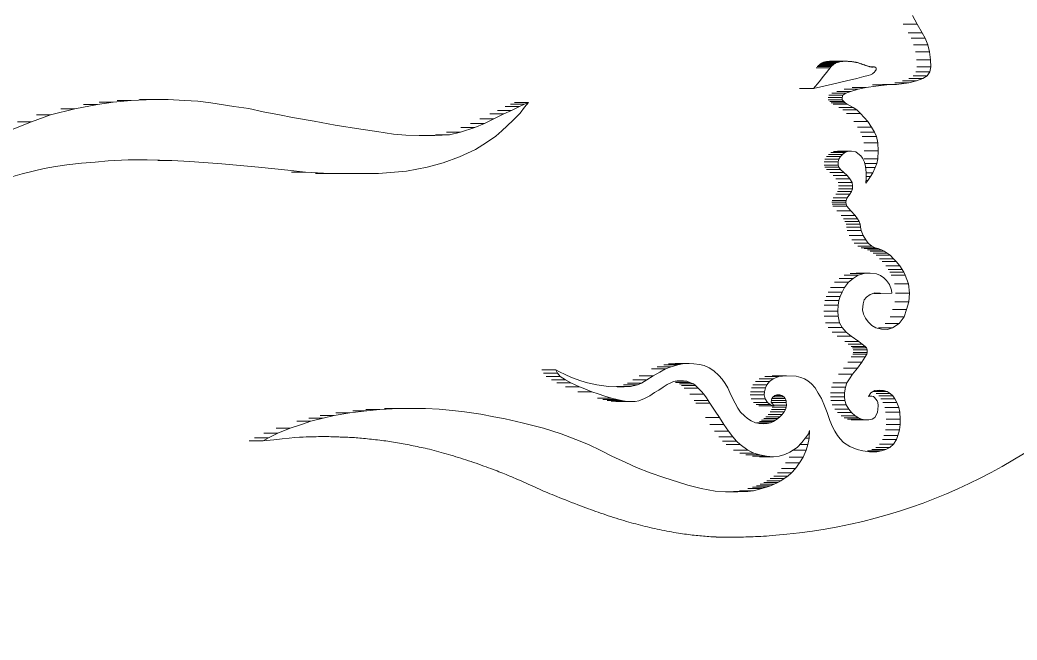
# Model space of a CAD drawing. Header units: inches. Extents: x 14 to 368, y 5 to 236.
# Drawn here: x 77.109 to 77.881, y 103.518 to 103.998 of the extents above; entities that cross this region are included whole.
import ezdxf

# ---------------------------------------------------------------- set-up
doc = ezdxf.new("R2010")
doc.units = ezdxf.units.IN
doc.header["$LTSCALE"] = 11
doc.header["$MEASUREMENT"] = 0
doc.layers.add('Visible (ANSI)', color=7, linetype='Continuous', lineweight=50)

msp = doc.modelspace()

# ---------------------------------------------------------------- linework, layer by layer
at = {"layer": 'Visible (ANSI)', "linetype": 'Continuous', "lineweight": 18}
for p, q in [((77.803636, 103.994914), (77.800103, 104.001652)), ((77.792783, 103.994914), (77.803636, 103.994914)), ((77.796719, 103.988388), (77.807572, 103.988388)), ((77.807572, 103.988388), (77.803636, 103.994914)), ((77.809755, 103.9841), (77.807572, 103.988388)), ((77.798902, 103.9841), (77.809755, 103.9841)), ((77.811747, 103.978949), (77.809755, 103.9841)), ((77.800894, 103.978949), (77.811747, 103.978949)), ((77.802283, 103.973519), (77.813136, 103.973519)), ((77.813136, 103.973519), (77.811747, 103.978949)), ((77.813924, 103.967465), (77.813136, 103.973519)), ((77.729211, 103.964608), (77.740064, 103.964608)), ((77.729521, 103.964781), (77.740374, 103.964781)), ((77.729836, 103.964941), (77.740689, 103.964941)), ((77.730156, 103.96509), (77.741009, 103.96509)), ((77.730482, 103.965228), (77.741335, 103.965228)), ((77.730815, 103.965355), (77.741668, 103.965355)), ((77.731156, 103.965472), (77.742009, 103.965472)), ((77.731505, 103.965581), (77.742358, 103.965581)), ((77.731863, 103.965681), (77.742716, 103.965681)), ((77.732232, 103.965773), (77.743085, 103.965773)), ((77.732612, 103.965859), (77.743465, 103.965859)), ((77.733004, 103.965937), (77.743858, 103.965937)), ((77.73341, 103.966008), (77.744263, 103.966008)), ((77.73383, 103.966071), (77.744683, 103.966071)), ((77.734265, 103.966126), (77.745118, 103.966126)), ((77.734716, 103.966172), (77.745569, 103.966172)), ((77.735184, 103.96621), (77.746037, 103.96621)), ((77.735671, 103.966238), (77.746524, 103.966238)), ((77.736177, 103.966257), (77.74703, 103.966257)), ((77.737235, 103.966268), (77.748088, 103.966268)), ((77.739757, 103.964422), (77.740064, 103.964608)), ((77.740064, 103.964608), (77.740374, 103.964781)), ((77.740374, 103.964781), (77.740689, 103.964941)), ((77.740689, 103.964941), (77.741009, 103.96509)), ((77.741009, 103.96509), (77.741335, 103.965228)), ((77.741335, 103.965228), (77.741668, 103.965355)), ((77.741668, 103.965355), (77.742009, 103.965472)), ((77.742009, 103.965472), (77.742358, 103.965581)), ((77.742358, 103.965581), (77.742716, 103.965681)), ((77.742716, 103.965681), (77.743085, 103.965773)), ((77.743085, 103.965773), (77.743465, 103.965859)), ((77.743465, 103.965859), (77.743858, 103.965937)), ((77.743858, 103.965937), (77.744263, 103.966008)), ((77.744263, 103.966008), (77.744683, 103.966071)), ((77.744683, 103.966071), (77.745118, 103.966126)), ((77.745118, 103.966126), (77.745569, 103.966172)), ((77.745569, 103.966172), (77.746037, 103.96621)), ((77.746037, 103.96621), (77.746524, 103.966238)), ((77.746524, 103.966238), (77.74703, 103.966257)), ((77.74703, 103.966257), (77.747552, 103.966266)), ((77.747552, 103.966266), (77.748088, 103.966268)), ((77.748088, 103.966268), (77.748633, 103.966261)), ((77.748633, 103.966261), (77.749186, 103.966246)), ((77.749186, 103.966246), (77.749742, 103.966224)), ((77.749742, 103.966224), (77.750299, 103.966196)), ((77.750299, 103.966196), (77.750854, 103.966162)), ((77.750854, 103.966162), (77.751404, 103.966121)), ((77.751404, 103.966121), (77.751948, 103.966075)), ((77.751948, 103.966075), (77.752484, 103.966024)), ((77.752484, 103.966024), (77.753014, 103.965967)), ((77.753014, 103.965967), (77.753535, 103.965904)), ((77.753535, 103.965904), (77.754047, 103.965835)), ((77.754047, 103.965835), (77.75455, 103.96576)), ((77.75455, 103.96576), (77.755042, 103.96568)), ((77.755042, 103.96568), (77.755524, 103.965594)), ((77.755524, 103.965594), (77.755995, 103.965502)), ((77.755995, 103.965502), (77.756459, 103.965404)), ((77.756459, 103.965404), (77.756915, 103.965298)), ((77.756915, 103.965298), (77.757365, 103.965186)), ((77.757365, 103.965186), (77.75781, 103.965066)), ((77.75781, 103.965066), (77.758251, 103.964939)), ((77.758251, 103.964939), (77.75869, 103.964803)), ((77.75869, 103.964803), (77.759128, 103.964659)), ((77.759128, 103.964659), (77.759565, 103.964509)), ((77.803071, 103.967465), (77.813924, 103.967465)), ((77.814098, 103.961916), (77.813924, 103.967465)), ((77.725495, 103.961258), (77.736348, 103.961258)), ((77.726256, 103.962148), (77.737109, 103.962148)), ((77.726735, 103.962668), (77.737588, 103.962668)), ((77.727071, 103.962993), (77.737924, 103.962993)), ((77.72738, 103.963271), (77.738233, 103.963271)), ((77.727687, 103.963533), (77.73854, 103.963533)), ((77.727991, 103.963778), (77.738844, 103.963778)), ((77.728295, 103.964007), (77.739148, 103.964007)), ((77.728599, 103.964222), (77.739452, 103.964222)), ((77.728904, 103.964422), (77.739757, 103.964422)), ((77.730984, 103.954596), (77.733425, 103.957658)), ((77.733425, 103.957658), (77.735166, 103.95982)), ((77.735166, 103.95982), (77.736348, 103.961258)), ((77.736348, 103.961258), (77.737109, 103.962148)), ((77.737109, 103.962148), (77.737588, 103.962668)), ((77.737588, 103.962668), (77.737924, 103.962993)), ((77.737924, 103.962993), (77.738233, 103.963271)), ((77.738233, 103.963271), (77.73854, 103.963533)), ((77.73854, 103.963533), (77.738844, 103.963778)), ((77.738844, 103.963778), (77.739148, 103.964007)), ((77.739148, 103.964007), (77.739452, 103.964222)), ((77.739452, 103.964222), (77.739757, 103.964422)), ((77.759565, 103.964509), (77.760004, 103.964352)), ((77.760004, 103.964352), (77.760444, 103.964192)), ((77.760444, 103.964192), (77.760889, 103.964029)), ((77.760889, 103.964029), (77.761338, 103.963864)), ((77.761338, 103.963864), (77.761793, 103.9637)), ((77.761793, 103.9637), (77.762255, 103.963537)), ((77.762255, 103.963537), (77.762724, 103.963377)), ((77.762724, 103.963377), (77.763195, 103.96322)), ((77.763195, 103.96322), (77.763664, 103.963069)), ((77.763664, 103.963069), (77.764123, 103.962923)), ((77.764123, 103.962923), (77.764568, 103.962785)), ((77.764568, 103.962785), (77.764993, 103.962654)), ((77.764993, 103.962654), (77.765392, 103.962531)), ((77.765392, 103.962531), (77.765759, 103.962419)), ((77.765759, 103.962419), (77.76609, 103.962317)), ((77.76609, 103.962317), (77.766389, 103.962225)), ((77.766389, 103.962225), (77.766659, 103.962144)), ((77.766659, 103.962144), (77.766906, 103.962072)), ((77.766906, 103.962072), (77.767134, 103.96201)), ((77.767134, 103.96201), (77.767349, 103.961957)), ((77.767349, 103.961957), (77.767553, 103.961913)), ((77.767553, 103.961913), (77.767753, 103.961878)), ((77.767753, 103.961878), (77.767953, 103.961851)), ((77.767941, 103.961853), (77.770038, 103.961853)), ((77.767953, 103.961851), (77.768151, 103.961832)), ((77.768151, 103.961832), (77.768349, 103.961819)), ((77.768349, 103.961819), (77.768546, 103.961812)), ((77.768546, 103.961812), (77.768741, 103.96181)), ((77.768741, 103.96181), (77.768935, 103.961812)), ((77.768935, 103.961812), (77.769126, 103.961817)), ((77.769126, 103.961817), (77.769315, 103.961824)), ((77.769571, 103.95702), (77.769247, 103.956738)), ((77.769315, 103.961824), (77.769501, 103.961833)), ((77.769501, 103.961833), (77.769684, 103.961841)), ((77.769889, 103.957313), (77.769571, 103.95702)), ((77.769684, 103.961841), (77.769863, 103.961848)), ((77.769863, 103.961848), (77.770038, 103.961853)), ((77.770195, 103.957613), (77.769889, 103.957313)), ((77.770038, 103.961853), (77.770208, 103.961853)), ((77.770485, 103.957914), (77.770195, 103.957613)), ((77.770208, 103.961853), (77.770373, 103.961847)), ((77.770373, 103.961847), (77.770532, 103.961834)), ((77.770754, 103.95821), (77.770485, 103.957914)), ((77.770532, 103.961834), (77.770684, 103.961813)), ((77.770684, 103.961813), (77.77083, 103.961782)), ((77.770997, 103.958499), (77.770754, 103.95821)), ((77.77083, 103.961782), (77.770969, 103.961742)), ((77.770969, 103.961742), (77.7711, 103.961693)), ((77.77121, 103.958773), (77.770997, 103.958499)), ((77.7711, 103.961693), (77.771222, 103.961635)), ((77.771388, 103.95903), (77.77121, 103.958773)), ((77.771222, 103.961635), (77.771336, 103.96157)), ((77.771336, 103.96157), (77.77144, 103.961497)), ((77.771533, 103.959269), (77.771388, 103.95903)), ((77.77144, 103.961497), (77.771534, 103.961418)), ((77.771649, 103.959491), (77.771533, 103.959269)), ((77.771534, 103.961418), (77.771618, 103.961333)), ((77.771618, 103.961333), (77.771691, 103.961241)), ((77.771739, 103.959699), (77.771649, 103.959491)), ((77.771691, 103.961241), (77.771753, 103.961143)), ((77.771805, 103.959892), (77.771739, 103.959699)), ((77.771753, 103.961143), (77.771804, 103.961039)), ((77.771804, 103.961039), (77.771844, 103.960927)), ((77.771851, 103.960071), (77.771805, 103.959892)), ((77.771844, 103.960927), (77.771873, 103.960807)), ((77.77188, 103.960239), (77.771851, 103.960071)), ((77.771873, 103.960807), (77.771892, 103.960679)), ((77.771895, 103.960395), (77.77188, 103.960239)), ((77.771892, 103.960679), (77.771899, 103.960542)), ((77.771899, 103.960542), (77.771895, 103.960395)), ((77.802485, 103.957999), (77.813338, 103.957999)), ((77.803245, 103.961916), (77.814098, 103.961916)), ((77.811352, 103.954888), (77.813338, 103.957999)), ((77.813338, 103.957999), (77.814098, 103.961916)), ((77.723449, 103.945061), (77.727705, 103.950456)), ((77.727705, 103.950456), (77.730984, 103.954596)), ((77.748898, 103.95108), (77.737935, 103.948472)), ((77.756844, 103.953003), (77.748898, 103.95108)), ((77.762274, 103.95436), (77.756844, 103.953003)), ((77.765694, 103.955268), (77.762274, 103.95436)), ((77.767605, 103.955844), (77.765694, 103.955268)), ((77.768513, 103.956206), (77.767605, 103.955844)), ((77.768921, 103.956472), (77.768513, 103.956206)), ((77.769247, 103.956738), (77.768921, 103.956472)), ((77.786279, 103.94966), (77.797132, 103.94966)), ((77.787701, 103.948375), (77.797132, 103.94966)), ((77.792138, 103.951075), (77.802991, 103.951075)), ((77.797132, 103.94966), (77.802991, 103.951075)), ((77.79718, 103.952993), (77.808033, 103.952993)), ((77.800499, 103.954888), (77.811352, 103.954888)), ((77.802991, 103.951075), (77.808033, 103.952993)), ((77.808033, 103.952993), (77.811352, 103.954888)), ((77.712596, 103.945061), (77.723449, 103.945061)), ((77.737935, 103.948472), (77.723449, 103.945061)), ((77.73752, 103.941473), (77.748373, 103.941473)), ((77.741454, 103.942862), (77.752307, 103.942862)), ((77.74606, 103.940105), (77.748373, 103.941473)), ((77.747106, 103.944583), (77.757959, 103.944583)), ((77.748373, 103.941473), (77.752307, 103.942862)), ((77.752307, 103.942862), (77.757959, 103.944583)), ((77.753371, 103.945901), (77.764224, 103.945901)), ((77.757959, 103.944583), (77.764224, 103.945901)), ((77.764224, 103.945901), (77.771608, 103.946925)), ((77.769152, 103.947963), (77.780005, 103.947963)), ((77.771608, 103.946925), (77.780005, 103.947963)), ((77.776848, 103.948375), (77.787701, 103.948375)), ((77.780005, 103.947963), (77.787701, 103.948375)), ((77.168999, 103.932726), (77.181147, 103.934513)), ((77.170294, 103.934513), (77.181147, 103.934513)), ((77.181147, 103.934513), (77.195047, 103.935922)), ((77.184194, 103.935922), (77.195047, 103.935922)), ((77.195047, 103.935922), (77.212368, 103.936575)), ((77.201515, 103.936575), (77.212368, 103.936575)), ((77.212368, 103.936575), (77.223743, 103.936592)), ((77.21289, 103.936592), (77.223743, 103.936592)), ((77.223743, 103.936592), (77.236331, 103.935947)), ((77.236331, 103.935947), (77.246776, 103.935408)), ((77.246776, 103.935408), (77.256831, 103.93405)), ((77.256831, 103.93405), (77.274452, 103.931296)), ((77.491804, 103.934344), (77.502657, 103.934344)), ((77.502657, 103.934344), (77.499639, 103.930593)), ((77.499724, 103.932984), (77.502657, 103.934344)), ((77.734623, 103.938247), (77.745476, 103.938247)), ((77.73475, 103.936296), (77.745603, 103.936296)), ((77.735207, 103.940105), (77.74606, 103.940105)), ((77.735879, 103.93518), (77.746732, 103.93518)), ((77.737007, 103.934167), (77.74786, 103.934167)), ((77.745476, 103.938247), (77.74606, 103.940105)), ((77.745603, 103.936296), (77.745476, 103.938247)), ((77.746732, 103.93518), (77.745603, 103.936296)), ((77.74786, 103.934167), (77.746732, 103.93518)), ((77.749473, 103.932951), (77.74786, 103.934167)), ((77.132679, 103.924792), (77.151373, 103.929456)), ((77.14052, 103.929456), (77.151373, 103.929456)), ((77.151373, 103.929456), (77.168999, 103.932726)), ((77.158146, 103.932726), (77.168999, 103.932726)), ((77.274452, 103.931296), (77.286251, 103.929554)), ((77.286251, 103.929554), (77.29739, 103.927124)), ((77.29739, 103.927124), (77.309866, 103.924848)), ((77.478762, 103.928232), (77.489615, 103.928232)), ((77.483494, 103.92557), (77.489615, 103.928232)), ((77.484746, 103.931164), (77.495599, 103.931164)), ((77.488871, 103.932984), (77.499724, 103.932984)), ((77.489615, 103.928232), (77.495599, 103.931164)), ((77.496177, 103.926111), (77.490652, 103.920355)), ((77.495599, 103.931164), (77.499724, 103.932984)), ((77.499639, 103.930593), (77.496177, 103.926111)), ((77.73862, 103.932951), (77.749473, 103.932951)), ((77.743082, 103.930376), (77.753935, 103.930376)), ((77.746045, 103.928527), (77.756898, 103.928527)), ((77.753935, 103.930376), (77.749473, 103.932951)), ((77.756898, 103.928527), (77.753935, 103.930376)), ((77.75966, 103.925884), (77.756898, 103.928527)), ((77.102928, 103.913362), (77.1178, 103.919353)), ((77.106947, 103.919353), (77.1178, 103.919353)), ((77.1178, 103.919353), (77.132679, 103.924792)), ((77.121826, 103.924792), (77.132679, 103.924792)), ((77.309866, 103.924848), (77.320065, 103.922677)), ((77.320065, 103.922677), (77.336636, 103.919926)), ((77.336636, 103.919926), (77.353003, 103.916888)), ((77.465031, 103.921665), (77.475884, 103.921665)), ((77.468702, 103.918174), (77.475884, 103.921665)), ((77.472641, 103.92557), (77.483494, 103.92557)), ((77.475884, 103.921665), (77.483494, 103.92557)), ((77.490652, 103.920355), (77.482085, 103.912393)), ((77.748807, 103.925884), (77.75966, 103.925884)), ((77.754512, 103.919735), (77.765365, 103.919735)), ((77.762599, 103.922724), (77.75966, 103.925884)), ((77.765365, 103.919735), (77.762599, 103.922724)), ((77.768321, 103.915279), (77.765365, 103.919735)), ((77.353003, 103.916888), (77.372985, 103.913627)), ((77.372985, 103.913627), (77.385322, 103.911756)), ((77.385322, 103.911756), (77.398109, 103.909883)), ((77.439296, 103.911261), (77.450149, 103.911261)), ((77.441609, 103.909382), (77.450149, 103.911261)), ((77.450149, 103.911261), (77.461249, 103.915087)), ((77.450395, 103.915087), (77.461249, 103.915087)), ((77.457849, 103.918174), (77.468702, 103.918174)), ((77.461249, 103.915087), (77.468702, 103.918174)), ((77.482085, 103.912393), (77.477355, 103.908306)), ((77.757468, 103.915279), (77.768321, 103.915279)), ((77.759734, 103.911418), (77.770587, 103.911418)), ((77.770587, 103.911418), (77.768321, 103.915279)), ((77.771996, 103.907979), (77.770587, 103.911418)), ((77.398109, 103.909883), (77.407757, 103.908926)), ((77.407757, 103.908926), (77.417931, 103.908656)), ((77.417931, 103.908656), (77.430109, 103.908684)), ((77.419256, 103.908684), (77.430109, 103.908684)), ((77.430109, 103.908684), (77.441609, 103.909382)), ((77.430756, 103.909382), (77.441609, 103.909382)), ((77.470303, 103.903358), (77.461624, 103.897916)), ((77.477355, 103.908306), (77.470303, 103.903358)), ((77.761143, 103.907979), (77.771996, 103.907979)), ((77.76232, 103.903028), (77.773173, 103.903028)), ((77.773173, 103.903028), (77.771996, 103.907979)), ((77.773425, 103.896806), (77.773173, 103.903028)), ((77.461624, 103.897916), (77.44933, 103.892306)), ((77.736764, 103.895485), (77.747617, 103.895485)), ((77.738882, 103.896464), (77.749735, 103.896464)), ((77.741947, 103.896678), (77.7528, 103.896678)), ((77.745844, 103.894164), (77.747617, 103.895485)), ((77.747617, 103.895485), (77.749735, 103.896464)), ((77.749735, 103.896464), (77.7528, 103.896678)), ((77.7528, 103.896678), (77.756047, 103.89603)), ((77.756047, 103.89603), (77.757681, 103.894928)), ((77.762572, 103.896806), (77.773425, 103.896806)), ((77.773248, 103.890752), (77.773425, 103.896806)), ((77.167111, 103.888229), (77.15674, 103.887261)), ((77.177132, 103.889193), (77.167111, 103.888229)), ((77.192798, 103.889881), (77.177132, 103.889193)), ((77.207382, 103.889841), (77.192798, 103.889881)), ((77.22652, 103.889506), (77.207382, 103.889841)), ((77.215667, 103.889506), (77.22652, 103.889506)), ((77.240415, 103.888628), (77.22652, 103.889506)), ((77.265265, 103.886714), (77.240415, 103.888628)), ((77.436636, 103.887613), (77.424198, 103.884132)), ((77.44933, 103.892306), (77.436636, 103.887613)), ((77.731572, 103.888411), (77.742425, 103.888411)), ((77.732226, 103.890495), (77.743079, 103.890495)), ((77.733394, 103.892413), (77.744247, 103.892413)), ((77.734991, 103.894164), (77.745844, 103.894164)), ((77.742425, 103.888411), (77.743079, 103.890495)), ((77.74246, 103.885732), (77.742425, 103.888411)), ((77.743079, 103.890495), (77.744247, 103.892413)), ((77.744247, 103.892413), (77.745844, 103.894164)), ((77.757681, 103.894928), (77.759921, 103.893056)), ((77.759921, 103.893056), (77.761394, 103.89126)), ((77.761394, 103.89126), (77.762883, 103.888168)), ((77.762395, 103.890752), (77.773248, 103.890752)), ((77.762883, 103.888168), (77.763695, 103.88472)), ((77.772443, 103.887109), (77.773248, 103.890752)), ((77.120136, 103.881419), (77.110717, 103.879043)), ((77.127628, 103.883083), (77.120136, 103.881419)), ((77.136473, 103.88474), (77.127628, 103.883083)), ((77.145208, 103.885923), (77.136473, 103.88474)), ((77.15674, 103.887261), (77.145208, 103.885923)), ((77.293764, 103.884257), (77.265265, 103.886714)), ((77.316427, 103.881958), (77.293764, 103.884257)), ((77.329981, 103.880364), (77.316427, 103.881958)), ((77.319128, 103.880364), (77.329981, 103.880364)), ((77.348725, 103.879438), (77.329981, 103.880364)), ((77.408252, 103.881196), (77.386644, 103.879238)), ((77.424198, 103.884132), (77.408252, 103.881196)), ((77.731606, 103.885732), (77.74246, 103.885732)), ((77.732223, 103.884183), (77.743076, 103.884183)), ((77.733524, 103.882472), (77.744377, 103.882472)), ((77.736026, 103.880171), (77.746879, 103.880171)), ((77.743076, 103.884183), (77.74246, 103.885732)), ((77.744377, 103.882472), (77.743076, 103.884183)), ((77.746879, 103.880171), (77.744377, 103.882472)), ((77.749468, 103.877698), (77.746879, 103.880171)), ((77.763132, 103.887109), (77.772443, 103.887109)), ((77.763695, 103.88472), (77.764094, 103.880229)), ((77.763768, 103.883892), (77.771121, 103.883892)), ((77.764094, 103.880229), (77.764068, 103.875733)), ((77.764092, 103.879779), (77.769214, 103.879779)), ((77.767547, 103.876904), (77.769214, 103.879779)), ((77.769214, 103.879779), (77.771121, 103.883892)), ((77.771121, 103.883892), (77.772443, 103.887109)), ((77.110717, 103.879043), (77.099791, 103.875937)), ((77.337872, 103.879438), (77.348725, 103.879438)), ((77.368678, 103.879233), (77.348725, 103.879438)), ((77.357825, 103.879233), (77.368678, 103.879233)), ((77.386644, 103.879238), (77.368678, 103.879233)), ((77.738615, 103.877698), (77.749468, 103.877698)), ((77.740523, 103.87513), (77.751376, 103.87513)), ((77.742349, 103.872388), (77.753202, 103.872388)), ((77.751376, 103.87513), (77.749468, 103.877698)), ((77.753202, 103.872388), (77.751376, 103.87513)), ((77.753577, 103.869799), (77.753202, 103.872388)), ((77.764068, 103.875733), (77.763776, 103.871925)), ((77.763776, 103.871925), (77.765456, 103.873849)), ((77.763924, 103.873849), (77.765456, 103.873849)), ((77.764075, 103.876904), (77.767547, 103.876904)), ((77.765456, 103.873849), (77.767547, 103.876904)), ((77.742013, 103.865466), (77.752866, 103.865466)), ((77.742582, 103.867549), (77.753435, 103.867549)), ((77.742724, 103.869799), (77.753577, 103.869799)), ((77.75153, 103.863373), (77.752866, 103.865466)), ((77.752866, 103.865466), (77.753435, 103.867549)), ((77.753435, 103.867549), (77.753577, 103.869799)), ((77.73757, 103.85703), (77.748423, 103.85703)), ((77.73782, 103.858464), (77.748673, 103.858464)), ((77.738666, 103.860519), (77.749519, 103.860519)), ((77.740677, 103.863373), (77.75153, 103.863373)), ((77.748423, 103.85703), (77.748673, 103.858464)), ((77.748578, 103.855466), (77.748423, 103.85703)), ((77.748673, 103.858464), (77.749519, 103.860519)), ((77.749519, 103.860519), (77.75153, 103.863373)), ((77.737725, 103.855466), (77.748578, 103.855466)), ((77.738414, 103.854113), (77.749267, 103.854113)), ((77.741316, 103.850336), (77.752169, 103.850336)), ((77.749267, 103.854113), (77.748578, 103.855466)), ((77.752169, 103.850336), (77.749267, 103.854113)), ((77.755547, 103.846676), (77.752169, 103.850336)), ((77.744694, 103.846676), (77.755547, 103.846676)), ((77.746482, 103.844207), (77.757335, 103.844207)), ((77.747725, 103.842184), (77.758578, 103.842184)), ((77.757335, 103.844207), (77.755547, 103.846676)), ((77.758578, 103.842184), (77.757335, 103.844207)), ((77.759397, 103.84021), (77.758578, 103.842184)), ((77.748544, 103.84021), (77.759397, 103.84021)), ((77.74884, 103.837778), (77.759693, 103.837778)), ((77.749351, 103.835102), (77.760204, 103.835102)), ((77.759693, 103.837778), (77.759397, 103.84021)), ((77.760204, 103.835102), (77.759693, 103.837778)), ((77.761793, 103.831203), (77.760204, 103.835102)), ((77.75094, 103.831203), (77.761793, 103.831203)), ((77.753015, 103.827883), (77.763868, 103.827883)), ((77.763868, 103.827883), (77.761793, 103.831203)), ((77.765763, 103.825333), (77.763868, 103.827883)), ((77.75491, 103.825333), (77.765763, 103.825333)), ((77.757732, 103.823053), (77.768585, 103.823053)), ((77.760287, 103.8218), (77.77114, 103.8218)), ((77.762509, 103.821114), (77.773362, 103.821114)), ((77.765229, 103.820207), (77.776082, 103.820207)), ((77.768585, 103.823053), (77.765763, 103.825333)), ((77.767103, 103.819202), (77.777956, 103.819202)), ((77.77114, 103.8218), (77.768585, 103.823053)), ((77.773362, 103.821114), (77.77114, 103.8218)), ((77.776082, 103.820207), (77.773362, 103.821114)), ((77.777956, 103.819202), (77.776082, 103.820207)), ((77.78043, 103.81769), (77.777956, 103.819202)), ((77.769577, 103.81769), (77.78043, 103.81769)), ((77.771884, 103.816004), (77.782737, 103.816004)), ((77.774542, 103.813292), (77.785395, 103.813292)), ((77.776602, 103.811088), (77.787455, 103.811088)), ((77.782737, 103.816004), (77.78043, 103.81769)), ((77.785395, 103.813292), (77.782737, 103.816004)), ((77.787455, 103.811088), (77.785395, 103.813292)), ((77.790206, 103.807777), (77.787455, 103.811088)), ((77.779353, 103.807777), (77.790206, 103.807777)), ((77.781166, 103.805054), (77.792019, 103.805054)), ((77.782548, 103.802841), (77.793401, 103.802841)), ((77.792019, 103.805054), (77.790206, 103.807777)), ((77.793401, 103.802841), (77.792019, 103.805054)), ((77.794447, 103.800537), (77.793401, 103.802841)), ((77.739688, 103.795043), (77.750541, 103.795043)), ((77.743132, 103.797972), (77.753985, 103.797972)), ((77.747039, 103.800628), (77.757892, 103.800628)), ((77.747478, 103.790911), (77.750541, 103.795043)), ((77.750541, 103.795043), (77.753985, 103.797972)), ((77.751789, 103.801901), (77.762642, 103.801901)), ((77.753985, 103.797972), (77.757892, 103.800628)), ((77.756368, 103.802148), (77.767221, 103.802148)), ((77.757892, 103.800628), (77.762642, 103.801901)), ((77.762642, 103.801901), (77.767221, 103.802148)), ((77.767221, 103.802148), (77.772178, 103.801564)), ((77.772178, 103.801564), (77.77531, 103.800397)), ((77.77531, 103.800397), (77.777901, 103.79848)), ((77.777901, 103.79848), (77.779945, 103.796368)), ((77.779945, 103.796368), (77.782277, 103.793238)), ((77.783594, 103.800537), (77.794447, 103.800537)), ((77.797007, 103.793886), (77.794447, 103.800537)), ((77.734654, 103.787444), (77.745507, 103.787444)), ((77.736625, 103.790911), (77.747478, 103.790911)), ((77.744085, 103.783984), (77.745507, 103.787444)), ((77.745507, 103.787444), (77.747478, 103.790911)), ((77.782277, 103.793238), (77.783851, 103.788959)), ((77.783851, 103.788959), (77.78398, 103.786573)), ((77.786154, 103.793886), (77.797007, 103.793886)), ((77.797777, 103.786754), (77.797007, 103.793886)), ((77.732172, 103.780995), (77.743025, 103.780995)), ((77.733232, 103.783984), (77.744085, 103.783984)), ((77.742386, 103.777441), (77.743025, 103.780995)), ((77.743025, 103.780995), (77.744085, 103.783984)), ((77.762639, 103.781439), (77.76173, 103.778405)), ((77.764507, 103.783525), (77.762639, 103.781439)), ((77.767325, 103.785485), (77.764507, 103.783525)), ((77.770828, 103.786769), (77.767325, 103.785485)), ((77.769982, 103.786459), (77.775437, 103.786459)), ((77.770227, 103.786549), (77.774893, 103.786549)), ((77.774893, 103.786549), (77.770828, 103.786769)), ((77.775437, 103.786459), (77.774893, 103.786549)), ((77.78398, 103.786573), (77.775437, 103.786459)), ((77.786337, 103.779878), (77.79719, 103.779878)), ((77.786924, 103.786754), (77.797777, 103.786754)), ((77.795372, 103.773948), (77.79719, 103.779878)), ((77.79719, 103.779878), (77.797777, 103.786754)), ((77.731451, 103.772606), (77.742304, 103.772606)), ((77.731533, 103.777441), (77.742386, 103.777441)), ((77.742304, 103.772606), (77.742386, 103.777441)), ((77.742498, 103.768799), (77.742304, 103.772606)), ((77.76173, 103.778405), (77.761385, 103.773731)), ((77.761385, 103.773731), (77.762107, 103.770306)), ((77.784519, 103.773948), (77.795372, 103.773948)), ((77.793548, 103.768429), (77.795372, 103.773948)), ((77.731645, 103.768799), (77.742498, 103.768799)), ((77.743504, 103.763723), (77.742498, 103.768799)), ((77.762107, 103.770306), (77.7635, 103.767303)), ((77.7635, 103.767303), (77.76557, 103.764309)), ((77.76557, 103.764309), (77.76845, 103.761464)), ((77.782695, 103.768429), (77.793548, 103.768429)), ((77.789685, 103.763123), (77.793548, 103.768429)), ((77.732651, 103.763723), (77.743504, 103.763723)), ((77.734793, 103.760016), (77.745646, 103.760016)), ((77.737729, 103.75632), (77.748583, 103.75632)), ((77.745646, 103.760016), (77.743504, 103.763723)), ((77.748583, 103.75632), (77.745646, 103.760016)), ((77.75245, 103.753222), (77.748583, 103.75632)), ((77.76845, 103.761464), (77.771722, 103.759722)), ((77.771722, 103.759722), (77.775933, 103.75868)), ((77.773729, 103.759895), (77.784582, 103.759895)), ((77.775933, 103.75868), (77.780673, 103.758606)), ((77.778832, 103.763123), (77.789685, 103.763123)), ((77.780673, 103.758606), (77.784582, 103.759895)), ((77.784582, 103.759895), (77.789685, 103.763123)), ((77.741597, 103.753222), (77.75245, 103.753222)), ((77.7475, 103.749245), (77.758353, 103.749245)), ((77.758353, 103.749245), (77.75245, 103.753222)), ((77.761123, 103.747231), (77.758353, 103.749245)), ((77.75027, 103.747231), (77.761123, 103.747231)), ((77.752606, 103.745285), (77.763459, 103.745285)), ((77.753558, 103.744272), (77.764411, 103.744272)), ((77.754012, 103.742667), (77.764865, 103.742667)), ((77.754109, 103.740764), (77.764962, 103.740764)), ((77.763459, 103.745285), (77.761123, 103.747231)), ((77.764411, 103.744272), (77.763459, 103.745285)), ((77.764865, 103.742667), (77.764411, 103.744272)), ((77.764546, 103.73944), (77.764962, 103.740764)), ((77.764962, 103.740764), (77.764865, 103.742667)), ((77.750017, 103.73307), (77.76087, 103.73307)), ((77.752566, 103.7373), (77.763419, 103.7373)), ((77.753693, 103.73944), (77.764546, 103.73944)), ((77.757349, 103.728452), (77.76087, 103.73307)), ((77.76087, 103.73307), (77.763419, 103.7373)), ((77.763419, 103.7373), (77.764546, 103.73944)), ((77.513052, 103.727184), (77.523905, 103.727184)), ((77.52507, 103.724593), (77.523905, 103.727184)), ((77.523905, 103.727184), (77.526755, 103.725607)), ((77.526755, 103.725607), (77.531027, 103.723512)), ((77.597836, 103.728047), (77.608689, 103.728047)), ((77.599208, 103.722716), (77.6043, 103.725566)), ((77.602325, 103.729632), (77.613178, 103.729632)), ((77.6043, 103.725566), (77.608689, 103.728047)), ((77.607371, 103.731223), (77.618224, 103.731223)), ((77.608689, 103.728047), (77.613178, 103.729632)), ((77.611077, 103.731811), (77.62193, 103.731811)), ((77.613178, 103.729632), (77.618224, 103.731223)), ((77.616291, 103.732061), (77.627144, 103.732061)), ((77.618224, 103.731223), (77.62193, 103.731811)), ((77.62193, 103.731811), (77.627144, 103.732061)), ((77.627144, 103.732061), (77.630683, 103.731929)), ((77.630683, 103.731929), (77.6352, 103.731362)), ((77.6352, 103.731362), (77.63866, 103.730511)), ((77.63866, 103.730511), (77.642663, 103.728681)), ((77.642663, 103.728681), (77.64623, 103.726396)), ((77.64623, 103.726396), (77.650166, 103.722951)), ((77.746496, 103.728452), (77.757349, 103.728452)), ((77.75348, 103.723947), (77.757349, 103.728452)), ((77.514217, 103.724593), (77.52507, 103.724593)), ((77.516482, 103.722063), (77.527335, 103.722063)), ((77.520593, 103.71946), (77.531446, 103.71946)), ((77.527335, 103.722063), (77.52507, 103.724593)), ((77.531446, 103.71946), (77.527335, 103.722063)), ((77.531027, 103.723512), (77.536008, 103.721336)), ((77.535505, 103.717053), (77.531446, 103.71946)), ((77.536008, 103.721336), (77.543312, 103.718826)), ((77.543312, 103.718826), (77.548373, 103.717279)), ((77.583355, 103.719599), (77.594208, 103.719599)), ((77.588355, 103.722716), (77.599208, 103.722716)), ((77.590145, 103.716943), (77.594208, 103.719599)), ((77.594208, 103.719599), (77.599208, 103.722716)), ((77.615043, 103.718119), (77.612774, 103.717252)), ((77.617753, 103.718697), (77.615043, 103.718119)), ((77.616375, 103.718403), (77.625182, 103.718403)), ((77.616621, 103.717548), (77.627474, 103.717548)), ((77.620372, 103.718831), (77.617753, 103.718697)), ((77.618093, 103.718715), (77.622703, 103.718715)), ((77.622703, 103.718715), (77.620372, 103.718831)), ((77.625182, 103.718403), (77.622703, 103.718715)), ((77.627474, 103.717548), (77.625182, 103.718403)), ((77.630327, 103.716303), (77.627474, 103.717548)), ((77.650166, 103.722951), (77.652625, 103.720078)), ((77.652625, 103.720078), (77.654879, 103.716699)), ((77.678545, 103.718087), (77.689398, 103.718087)), ((77.681155, 103.72018), (77.692008, 103.72018)), ((77.685595, 103.721989), (77.696448, 103.721989)), ((77.687301, 103.715589), (77.689398, 103.718087)), ((77.689398, 103.718087), (77.692008, 103.72018)), ((77.69147, 103.722583), (77.702323, 103.722583)), ((77.692008, 103.72018), (77.696448, 103.721989)), ((77.696448, 103.721989), (77.702323, 103.722583)), ((77.702323, 103.722583), (77.709832, 103.722375)), ((77.709832, 103.722375), (77.713497, 103.721395)), ((77.713497, 103.721395), (77.716351, 103.720301)), ((77.716351, 103.720301), (77.718908, 103.718689)), ((77.718908, 103.718689), (77.721676, 103.716463)), ((77.742627, 103.723947), (77.75348, 103.723947)), ((77.749178, 103.717209), (77.751102, 103.720282)), ((77.751102, 103.720282), (77.75348, 103.723947)), ((77.524652, 103.717053), (77.535505, 103.717053)), ((77.531241, 103.714188), (77.542094, 103.714188)), ((77.542094, 103.714188), (77.535505, 103.717053)), ((77.540766, 103.710307), (77.551619, 103.710307)), ((77.546289, 103.712521), (77.542094, 103.714188)), ((77.551619, 103.710307), (77.546289, 103.712521)), ((77.548373, 103.717279), (77.555557, 103.715671)), ((77.556639, 103.708651), (77.551619, 103.710307)), ((77.555557, 103.715671), (77.564682, 103.714358)), ((77.564682, 103.714358), (77.571347, 103.714088)), ((77.570925, 103.714408), (77.581778, 103.714408)), ((77.571347, 103.714088), (77.576742, 103.714071)), ((77.576213, 103.715735), (77.587066, 103.715735)), ((77.576742, 103.714071), (77.581778, 103.714408)), ((77.579292, 103.716943), (77.590145, 103.716943)), ((77.581778, 103.714408), (77.587066, 103.715735)), ((77.587066, 103.715735), (77.590145, 103.716943)), ((77.60356, 103.7116), (77.600237, 103.709635)), ((77.606928, 103.713812), (77.60356, 103.7116)), ((77.610057, 103.715774), (77.606928, 103.713812)), ((77.612774, 103.717252), (77.610057, 103.715774)), ((77.619474, 103.716303), (77.630327, 103.716303)), ((77.621043, 103.715093), (77.631896, 103.715093)), ((77.623254, 103.713055), (77.634107, 103.713055)), ((77.631896, 103.715093), (77.630327, 103.716303)), ((77.634107, 103.713055), (77.631896, 103.715093)), ((77.636518, 103.710478), (77.634107, 103.713055)), ((77.638497, 103.708412), (77.636518, 103.710478)), ((77.654879, 103.716699), (77.657045, 103.713409)), ((77.657045, 103.713409), (77.658508, 103.709661)), ((77.674589, 103.710316), (77.685442, 103.710316)), ((77.67526, 103.713309), (77.686113, 103.713309)), ((77.676448, 103.715589), (77.687301, 103.715589)), ((77.68527, 103.707947), (77.685442, 103.710316)), ((77.685442, 103.710316), (77.686113, 103.713309)), ((77.686113, 103.713309), (77.687301, 103.715589)), ((77.721676, 103.716463), (77.724657, 103.713416)), ((77.724657, 103.713416), (77.727045, 103.709229)), ((77.737279, 103.713882), (77.748132, 103.713882)), ((77.738325, 103.717209), (77.749178, 103.717209)), ((77.747337, 103.70937), (77.748132, 103.713882)), ((77.748132, 103.713882), (77.749178, 103.717209)), ((77.77087, 103.711123), (77.767641, 103.709338)), ((77.769611, 103.710427), (77.780457, 103.710427)), ((77.774118, 103.711533), (77.77087, 103.711123)), ((77.772316, 103.711306), (77.777644, 103.711306)), ((77.777644, 103.711306), (77.774118, 103.711533)), ((77.780457, 103.710427), (77.777644, 103.711306)), ((77.782827, 103.708809), (77.780457, 103.710427)), ((77.55607, 103.705294), (77.566923, 103.705294)), ((77.561854, 103.706949), (77.556639, 103.708651)), ((77.560367, 103.704318), (77.57122, 103.704318)), ((77.566923, 103.705294), (77.561854, 103.706949)), ((77.563727, 103.703477), (77.57458, 103.703477)), ((77.566596, 103.703023), (77.577449, 103.703023)), ((77.57122, 103.704318), (77.566923, 103.705294)), ((77.570434, 103.70273), (77.581287, 103.70273)), ((77.57458, 103.703477), (77.57122, 103.704318)), ((77.577449, 103.703023), (77.57458, 103.703477)), ((77.581287, 103.70273), (77.577449, 103.703023)), ((77.585313, 103.702834), (77.581287, 103.70273)), ((77.588122, 103.703265), (77.585313, 103.702834)), ((77.592565, 103.704949), (77.588122, 103.703265)), ((77.596629, 103.707224), (77.592565, 103.704949)), ((77.600237, 103.709635), (77.596629, 103.707224)), ((77.627644, 103.708412), (77.638497, 103.708412)), ((77.631009, 103.703435), (77.641862, 103.703435)), ((77.640427, 103.705582), (77.638497, 103.708412)), ((77.641862, 103.703435), (77.640427, 103.705582)), ((77.643151, 103.701336), (77.641862, 103.703435)), ((77.658508, 103.709661), (77.660415, 103.705829)), ((77.660415, 103.705829), (77.662683, 103.701464)), ((77.674417, 103.707947), (77.68527, 103.707947)), ((77.675169, 103.704767), (77.686022, 103.704767)), ((77.686022, 103.704767), (77.68527, 103.707947)), ((77.687782, 103.702012), (77.686022, 103.704767)), ((77.690702, 103.703643), (77.690666, 103.702185)), ((77.690666, 103.702185), (77.691288, 103.701072)), ((77.691071, 103.704994), (77.690702, 103.703643)), ((77.692104, 103.706297), (77.691071, 103.704994)), ((77.691136, 103.705075), (77.701295, 103.705075)), ((77.691237, 103.70346), (77.70209, 103.70346)), ((77.693308, 103.707266), (77.692104, 103.706297)), ((77.692172, 103.706352), (77.700339, 103.706352)), ((77.695014, 103.707794), (77.693308, 103.707266)), ((77.69355, 103.707341), (77.698889, 103.707341)), ((77.697225, 103.707824), (77.695014, 103.707794)), ((77.698889, 103.707341), (77.697225, 103.707824)), ((77.700339, 103.706352), (77.698889, 103.707341)), ((77.701295, 103.705075), (77.700339, 103.706352)), ((77.70209, 103.70346), (77.701295, 103.705075)), ((77.702276, 103.701892), (77.70209, 103.70346)), ((77.727045, 103.709229), (77.729464, 103.705005)), ((77.729464, 103.705005), (77.731869, 103.699481)), ((77.73641, 103.706311), (77.747263, 103.706311)), ((77.736484, 103.70937), (77.747337, 103.70937)), ((77.736788, 103.703489), (77.747641, 103.703489)), ((77.747263, 103.706311), (77.747337, 103.70937)), ((77.747641, 103.703489), (77.747263, 103.706311)), ((77.748597, 103.700079), (77.747641, 103.703489)), ((77.767641, 103.709338), (77.765866, 103.706644)), ((77.765866, 103.706644), (77.766999, 103.706948)), ((77.766066, 103.706948), (77.766999, 103.706948)), ((77.766999, 103.706948), (77.768422, 103.706909)), ((77.768422, 103.706909), (77.769677, 103.70658)), ((77.769677, 103.70658), (77.770598, 103.705727)), ((77.770598, 103.705727), (77.77158, 103.704586)), ((77.77158, 103.704586), (77.772678, 103.703274)), ((77.771974, 103.708809), (77.782827, 103.708809)), ((77.772678, 103.703274), (77.773152, 103.701838)), ((77.773892, 103.707185), (77.784746, 103.707185)), ((77.775368, 103.704913), (77.786221, 103.704913)), ((77.784746, 103.707185), (77.782827, 103.708809)), ((77.786221, 103.704913), (77.784746, 103.707185)), ((77.787975, 103.702004), (77.786221, 103.704913)), ((77.36428, 103.694027), (77.377541, 103.69558)), ((77.366688, 103.69558), (77.377541, 103.69558)), ((77.376843, 103.696404), (77.387696, 103.696404)), ((77.377541, 103.69558), (77.387696, 103.696404)), ((77.387696, 103.696404), (77.401984, 103.697282)), ((77.391131, 103.697282), (77.401984, 103.697282)), ((77.400888, 103.697413), (77.411741, 103.697413)), ((77.401984, 103.697282), (77.411741, 103.697413)), ((77.411741, 103.697413), (77.422856, 103.697287)), ((77.422856, 103.697287), (77.43357, 103.696744)), ((77.43357, 103.696744), (77.443748, 103.695781)), ((77.443748, 103.695781), (77.45325, 103.694671)), ((77.45325, 103.694671), (77.465676, 103.693033)), ((77.632298, 103.701336), (77.643151, 103.701336)), ((77.647218, 103.695312), (77.643151, 103.701336)), ((77.650466, 103.690393), (77.647218, 103.695312)), ((77.662683, 103.701464), (77.664856, 103.697546)), ((77.664856, 103.697546), (77.66693, 103.694523)), ((77.66693, 103.694523), (77.669798, 103.691601)), ((77.676929, 103.702012), (77.687782, 103.702012)), ((77.678879, 103.700289), (77.689732, 103.700289)), ((77.680919, 103.69939), (77.691772, 103.69939)), ((77.689732, 103.700289), (77.687782, 103.702012)), ((77.691772, 103.69939), (77.689732, 103.700289)), ((77.689802, 103.694806), (77.700655, 103.694806)), ((77.690829, 103.696558), (77.701682, 103.696558)), ((77.691288, 103.701072), (77.69298, 103.699405)), ((77.691359, 103.698303), (77.702212, 103.698303)), ((77.691423, 103.701892), (77.702276, 103.701892)), ((77.691872, 103.69939), (77.691772, 103.69939)), ((77.69298, 103.699405), (77.691872, 103.69939)), ((77.692389, 103.699987), (77.702356, 103.699987)), ((77.699136, 103.692599), (77.700655, 103.694806)), ((77.700655, 103.694806), (77.701682, 103.696558)), ((77.701682, 103.696558), (77.702212, 103.698303)), ((77.702212, 103.698303), (77.702356, 103.699987)), ((77.702356, 103.699987), (77.702276, 103.701892)), ((77.731869, 103.699481), (77.733866, 103.694156)), ((77.737744, 103.700079), (77.748597, 103.700079)), ((77.73989, 103.696877), (77.750743, 103.696877)), ((77.750743, 103.696877), (77.748597, 103.700079)), ((77.752882, 103.694251), (77.750743, 103.696877)), ((77.772794, 103.69439), (77.771855, 103.692242)), ((77.773277, 103.696589), (77.772794, 103.69439)), ((77.773152, 103.701838), (77.773464, 103.699649)), ((77.773464, 103.699649), (77.773277, 103.696589)), ((77.777122, 103.702004), (77.787975, 103.702004)), ((77.77853, 103.69799), (77.789383, 103.69799)), ((77.789383, 103.69799), (77.787975, 103.702004)), ((77.790063, 103.694332), (77.789383, 103.69799)), ((77.323424, 103.687437), (77.334277, 103.687437)), ((77.32699, 103.685001), (77.334277, 103.687437)), ((77.332744, 103.689899), (77.343597, 103.689899)), ((77.334277, 103.687437), (77.343597, 103.689899)), ((77.341391, 103.69194), (77.352244, 103.69194)), ((77.343597, 103.689899), (77.352244, 103.69194)), ((77.352244, 103.69194), (77.36428, 103.694027)), ((77.353427, 103.694027), (77.36428, 103.694027)), ((77.465676, 103.693033), (77.475732, 103.690969)), ((77.475732, 103.690969), (77.484564, 103.6893)), ((77.484564, 103.6893), (77.497749, 103.686315)), ((77.639613, 103.690393), (77.650466, 103.690393)), ((77.653877, 103.684846), (77.650466, 103.690393)), ((77.669798, 103.691601), (77.672212, 103.689571)), ((77.672212, 103.689571), (77.675213, 103.687735)), ((77.675213, 103.687735), (77.678495, 103.686097)), ((77.681611, 103.687182), (77.692464, 103.687182)), ((77.683199, 103.688325), (77.694052, 103.688325)), ((77.684898, 103.689469), (77.695751, 103.689469)), ((77.686537, 103.690893), (77.69739, 103.690893)), ((77.688283, 103.692599), (77.699136, 103.692599)), ((77.6901, 103.686253), (77.692464, 103.687182)), ((77.692464, 103.687182), (77.694052, 103.688325)), ((77.694052, 103.688325), (77.695751, 103.689469)), ((77.695751, 103.689469), (77.69739, 103.690893)), ((77.69739, 103.690893), (77.699136, 103.692599)), ((77.733866, 103.694156), (77.736, 103.687895)), ((77.736, 103.687895), (77.737959, 103.683155)), ((77.742029, 103.694251), (77.752882, 103.694251)), ((77.74485, 103.691577), (77.755703, 103.691577)), ((77.747209, 103.690095), (77.758062, 103.690095)), ((77.749783, 103.688976), (77.760636, 103.688976)), ((77.752519, 103.688493), (77.763372, 103.688493)), ((77.755703, 103.691577), (77.752882, 103.694251)), ((77.75542, 103.688474), (77.766273, 103.688474)), ((77.758062, 103.690095), (77.755703, 103.691577)), ((77.760636, 103.688976), (77.758062, 103.690095)), ((77.763372, 103.688493), (77.760636, 103.688976)), ((77.766273, 103.688474), (77.763372, 103.688493)), ((77.768656, 103.688968), (77.766273, 103.688474)), ((77.770741, 103.690439), (77.768656, 103.688968)), ((77.771855, 103.692242), (77.770741, 103.690439)), ((77.77921, 103.694332), (77.790063, 103.694332)), ((77.77955, 103.689021), (77.790403, 103.689021)), ((77.790403, 103.689021), (77.790063, 103.694332)), ((77.790367, 103.684895), (77.790403, 103.689021)), ((77.307365, 103.682133), (77.318218, 103.682133)), ((77.308742, 103.678141), (77.318218, 103.682133)), ((77.318218, 103.682133), (77.32699, 103.685001)), ((77.497749, 103.686315), (77.514339, 103.682138)), ((77.514339, 103.682138), (77.528, 103.677608)), ((77.643024, 103.684846), (77.653877, 103.684846)), ((77.646594, 103.679753), (77.657447, 103.679753)), ((77.657447, 103.679753), (77.653877, 103.684846)), ((77.660843, 103.675388), (77.657447, 103.679753)), ((77.678495, 103.686097), (77.682095, 103.685585)), ((77.679247, 103.686253), (77.6901, 103.686253)), ((77.681189, 103.685714), (77.687509, 103.685714)), ((77.682095, 103.685585), (77.684472, 103.685505)), ((77.684472, 103.685505), (77.687509, 103.685714)), ((77.687509, 103.685714), (77.6901, 103.686253)), ((77.720189, 103.680292), (77.719367, 103.677675)), ((77.719979, 103.674345), (77.720189, 103.680292)), ((77.737959, 103.683155), (77.739902, 103.679698)), ((77.739902, 103.679698), (77.741843, 103.676333)), ((77.779115, 103.680729), (77.789968, 103.680729)), ((77.779514, 103.684895), (77.790367, 103.684895)), ((77.78876, 103.676405), (77.789968, 103.680729)), ((77.789968, 103.680729), (77.790367, 103.684895)), ((77.286446, 103.672212), (77.297299, 103.672212)), ((77.290616, 103.674606), (77.301469, 103.674606)), ((77.297299, 103.672212), (77.301469, 103.674606)), ((77.305423, 103.673108), (77.297299, 103.672212)), ((77.297889, 103.678141), (77.308742, 103.678141)), ((77.301469, 103.674606), (77.308742, 103.678141)), ((77.312084, 103.673805), (77.305423, 103.673108)), ((77.317483, 103.674331), (77.312084, 103.673805)), ((77.321819, 103.674713), (77.317483, 103.674331)), ((77.325294, 103.674976), (77.321819, 103.674713)), ((77.328108, 103.675149), (77.325294, 103.674976)), ((77.330462, 103.675259), (77.328108, 103.675149)), ((77.332556, 103.675332), (77.330462, 103.675259)), ((77.334558, 103.67539), (77.332556, 103.675332)), ((77.336498, 103.675438), (77.334558, 103.67539)), ((77.338375, 103.675477), (77.336498, 103.675438)), ((77.340187, 103.675506), (77.338375, 103.675477)), ((77.341931, 103.675525), (77.340187, 103.675506)), ((77.343604, 103.675534), (77.341931, 103.675525)), ((77.345206, 103.675533), (77.343604, 103.675534)), ((77.346732, 103.675522), (77.345206, 103.675533)), ((77.348185, 103.675501), (77.346732, 103.675522)), ((77.349569, 103.675472), (77.348185, 103.675501)), ((77.350896, 103.675436), (77.349569, 103.675472)), ((77.352173, 103.675395), (77.350896, 103.675436)), ((77.353411, 103.675351), (77.352173, 103.675395)), ((77.354618, 103.675304), (77.353411, 103.675351)), ((77.355803, 103.675258), (77.354618, 103.675304)), ((77.356977, 103.675212), (77.355803, 103.675258)), ((77.358146, 103.675169), (77.356977, 103.675212)), ((77.359317, 103.675127), (77.358146, 103.675169)), ((77.360494, 103.675085), (77.359317, 103.675127)), ((77.361681, 103.67504), (77.360494, 103.675085)), ((77.362884, 103.67499), (77.361681, 103.67504)), ((77.364105, 103.674935), (77.362884, 103.67499)), ((77.36535, 103.674872), (77.364105, 103.674935)), ((77.366623, 103.674799), (77.36535, 103.674872)), ((77.367929, 103.674714), (77.366623, 103.674799)), ((77.369266, 103.674619), (77.367929, 103.674714)), ((77.370635, 103.674513), (77.369266, 103.674619)), ((77.372036, 103.674396), (77.370635, 103.674513)), ((77.373468, 103.674269), (77.372036, 103.674396)), ((77.374931, 103.674133), (77.373468, 103.674269)), ((77.376424, 103.673987), (77.374931, 103.674133)), ((77.377947, 103.673832), (77.376424, 103.673987)), ((77.379499, 103.673669), (77.377947, 103.673832)), ((77.381074, 103.673498), (77.379499, 103.673669)), ((77.382665, 103.673319), (77.381074, 103.673498)), ((77.384266, 103.673134), (77.382665, 103.673319)), ((77.38587, 103.672943), (77.384266, 103.673134)), ((77.38747, 103.672746), (77.38587, 103.672943)), ((77.38906, 103.672546), (77.38747, 103.672746)), ((77.390633, 103.672341), (77.38906, 103.672546)), ((77.392184, 103.672132), (77.390633, 103.672341)), ((77.393716, 103.671919), (77.392184, 103.672132)), ((77.395231, 103.671701), (77.393716, 103.671919)), ((77.396733, 103.671476), (77.395231, 103.671701)), ((77.398227, 103.671243), (77.396733, 103.671476)), ((77.399716, 103.671002), (77.398227, 103.671243)), ((77.528, 103.677608), (77.539305, 103.67336)), ((77.539305, 103.67336), (77.549115, 103.669367)), ((77.64999, 103.675388), (77.660843, 103.675388)), ((77.652906, 103.672118), (77.663759, 103.672118)), ((77.663759, 103.672118), (77.660843, 103.675388)), ((77.666513, 103.66932), (77.663759, 103.672118)), ((77.717205, 103.674606), (77.714315, 103.67103)), ((77.716994, 103.674345), (77.719979, 103.674345)), ((77.719367, 103.677675), (77.717205, 103.674606)), ((77.719089, 103.669348), (77.719979, 103.674345)), ((77.741843, 103.676333), (77.744045, 103.673796)), ((77.744045, 103.673796), (77.746703, 103.670898)), ((77.776684, 103.673181), (77.787537, 103.673181)), ((77.777907, 103.676405), (77.78876, 103.676405)), ((77.785324, 103.669668), (77.787537, 103.673181)), ((77.787537, 103.673181), (77.78876, 103.676405)), ((77.401204, 103.670751), (77.399716, 103.671002)), ((77.402693, 103.670489), (77.401204, 103.670751)), ((77.404189, 103.670216), (77.402693, 103.670489)), ((77.40569, 103.669932), (77.404189, 103.670216)), ((77.407199, 103.669639), (77.40569, 103.669932)), ((77.408715, 103.669339), (77.407199, 103.669639)), ((77.410238, 103.669033), (77.408715, 103.669339)), ((77.411769, 103.668723), (77.410238, 103.669033)), ((77.413308, 103.66841), (77.411769, 103.668723)), ((77.414855, 103.668095), (77.413308, 103.66841)), ((77.416412, 103.66778), (77.414855, 103.668095)), ((77.417982, 103.667461), (77.416412, 103.66778)), ((77.419568, 103.667135), (77.417982, 103.667461)), ((77.421174, 103.666798), (77.419568, 103.667135)), ((77.422804, 103.666446), (77.421174, 103.666798)), ((77.424461, 103.666076), (77.422804, 103.666446)), ((77.42615, 103.665684), (77.424461, 103.666076)), ((77.427873, 103.665266), (77.42615, 103.665684)), ((77.429635, 103.664819), (77.427873, 103.665266)), ((77.43143, 103.664347), (77.429635, 103.664819)), ((77.433255, 103.66385), (77.43143, 103.664347)), ((77.435106, 103.663333), (77.433255, 103.66385)), ((77.549115, 103.669367), (77.558663, 103.664684)), ((77.558663, 103.664684), (77.56726, 103.660262)), ((77.65566, 103.66932), (77.666513, 103.66932)), ((77.661531, 103.665026), (77.672384, 103.665026)), ((77.672384, 103.665026), (77.666513, 103.66932)), ((77.677214, 103.662707), (77.672384, 103.665026)), ((77.710635, 103.667133), (77.705097, 103.663392)), ((77.707327, 103.664898), (77.717782, 103.664898)), ((77.714315, 103.67103), (77.710635, 103.667133)), ((77.712727, 103.669348), (77.719089, 103.669348)), ((77.715263, 103.659635), (77.717782, 103.664898)), ((77.717782, 103.664898), (77.719089, 103.669348)), ((77.746703, 103.670898), (77.751375, 103.667837)), ((77.751375, 103.667837), (77.757187, 103.665623)), ((77.757187, 103.665623), (77.761449, 103.664397)), ((77.761449, 103.664397), (77.767331, 103.663743)), ((77.765143, 103.66441), (77.775996, 103.66441)), ((77.766719, 103.663811), (77.77239, 103.663811)), ((77.767331, 103.663743), (77.77239, 103.663811)), ((77.768561, 103.665555), (77.779414, 103.665555)), ((77.771615, 103.666971), (77.782468, 103.666971)), ((77.77239, 103.663811), (77.775996, 103.66441)), ((77.774471, 103.669668), (77.785324, 103.669668)), ((77.775996, 103.66441), (77.779414, 103.665555)), ((77.779414, 103.665555), (77.782468, 103.666971)), ((77.782468, 103.666971), (77.785324, 103.669668)), ((77.436978, 103.662799), (77.435106, 103.663333)), ((77.438866, 103.662249), (77.436978, 103.662799)), ((77.440766, 103.661688), (77.438866, 103.662249)), ((77.442673, 103.661118), (77.440766, 103.661688)), ((77.444585, 103.660541), (77.442673, 103.661118)), ((77.446501, 103.659956), (77.444585, 103.660541)), ((77.448424, 103.659363), (77.446501, 103.659956)), ((77.450354, 103.658758), (77.448424, 103.659363)), ((77.452295, 103.658142), (77.450354, 103.658758)), ((77.454246, 103.657511), (77.452295, 103.658142)), ((77.456211, 103.656865), (77.454246, 103.657511)), ((77.45819, 103.656202), (77.456211, 103.656865)), ((77.460184, 103.655521), (77.45819, 103.656202)), ((77.56726, 103.660262), (77.578094, 103.655565)), ((77.666361, 103.662707), (77.677214, 103.662707)), ((77.670905, 103.661341), (77.681758, 103.661341)), ((77.676057, 103.660294), (77.68691, 103.660294)), ((77.681758, 103.661341), (77.677214, 103.662707)), ((77.681444, 103.659932), (77.692297, 103.659932)), ((77.68691, 103.660294), (77.681758, 103.661341)), ((77.692297, 103.659932), (77.68691, 103.660294)), ((77.696755, 103.660488), (77.692297, 103.659932)), ((77.701206, 103.661603), (77.696755, 103.660488)), ((77.705097, 103.663392), (77.701206, 103.661603)), ((77.704409, 103.659635), (77.715263, 103.659635)), ((77.712538, 103.655198), (77.715263, 103.659635)), ((77.462181, 103.654828), (77.460184, 103.655521)), ((77.464169, 103.654127), (77.462181, 103.654828)), ((77.466136, 103.653424), (77.464169, 103.654127)), ((77.468069, 103.652726), (77.466136, 103.653424)), ((77.469955, 103.652037), (77.468069, 103.652726)), ((77.471782, 103.651363), (77.469955, 103.652037)), ((77.473538, 103.650711), (77.471782, 103.651363)), ((77.475213, 103.650084), (77.473538, 103.650711)), ((77.476814, 103.649479), (77.475213, 103.650084)), ((77.478354, 103.648891), (77.476814, 103.649479)), ((77.479844, 103.648318), (77.478354, 103.648891)), ((77.481294, 103.647753), (77.479844, 103.648318)), ((77.578094, 103.655565), (77.586412, 103.65169)), ((77.586412, 103.65169), (77.596766, 103.647567)), ((77.698477, 103.650722), (77.70933, 103.650722)), ((77.701685, 103.655198), (77.712538, 103.655198)), ((77.706307, 103.647524), (77.70933, 103.650722)), ((77.70933, 103.650722), (77.712538, 103.655198)), ((77.482716, 103.647193), (77.481294, 103.647753)), ((77.484122, 103.646632), (77.482716, 103.647193)), ((77.485523, 103.646067), (77.484122, 103.646632)), ((77.486928, 103.645494), (77.485523, 103.646067)), ((77.488346, 103.644909), (77.486928, 103.645494)), ((77.489781, 103.644309), (77.488346, 103.644909)), ((77.491241, 103.643691), (77.489781, 103.644309)), ((77.49273, 103.643053), (77.491241, 103.643691)), ((77.494255, 103.642391), (77.49273, 103.643053)), ((77.495822, 103.641703), (77.494255, 103.642391)), ((77.497436, 103.640985), (77.495822, 103.641703)), ((77.499101, 103.640238), (77.497436, 103.640985)), ((77.596766, 103.647567), (77.607521, 103.643862)), ((77.607521, 103.643862), (77.618734, 103.640142)), ((77.68714, 103.641336), (77.697993, 103.641336)), ((77.68976, 103.642998), (77.700613, 103.642998)), ((77.69261, 103.644998), (77.703463, 103.644998)), ((77.695454, 103.647524), (77.706307, 103.647524)), ((77.695735, 103.640016), (77.697993, 103.641336)), ((77.697993, 103.641336), (77.700613, 103.642998)), ((77.700613, 103.642998), (77.703463, 103.644998)), ((77.703463, 103.644998), (77.706307, 103.647524)), ((77.500805, 103.639466), (77.499101, 103.640238)), ((77.502537, 103.638677), (77.500805, 103.639466)), ((77.504282, 103.637881), (77.502537, 103.638677)), ((77.506027, 103.637085), (77.504282, 103.637881)), ((77.507759, 103.636297), (77.506027, 103.637085)), ((77.509464, 103.635525), (77.507759, 103.636297)), ((77.511128, 103.634777), (77.509464, 103.635525)), ((77.512746, 103.634058), (77.511128, 103.634777)), ((77.514336, 103.633361), (77.512746, 103.634058)), ((77.515923, 103.632675), (77.514336, 103.633361)), ((77.517534, 103.63199), (77.515923, 103.632675)), ((77.618734, 103.640142), (77.626133, 103.637921)), ((77.626133, 103.637921), (77.636331, 103.635394)), ((77.636331, 103.635394), (77.647202, 103.63322)), ((77.647202, 103.63322), (77.655336, 103.632744)), ((77.655336, 103.632744), (77.664761, 103.632656)), ((77.661527, 103.633027), (77.67238, 103.633027)), ((77.664761, 103.632656), (77.67238, 103.633027)), ((77.66615, 103.633589), (77.677003, 103.633589)), ((77.67238, 103.633027), (77.677003, 103.633589)), ((77.672429, 103.635231), (77.683282, 103.635231)), ((77.676014, 103.636353), (77.686867, 103.636353)), ((77.677003, 103.633589), (77.683282, 103.635231)), ((77.679256, 103.637491), (77.690109, 103.637491)), ((77.682032, 103.638677), (77.692885, 103.638677)), ((77.683282, 103.635231), (77.686867, 103.636353)), ((77.684882, 103.640016), (77.695735, 103.640016)), ((77.686867, 103.636353), (77.690109, 103.637491)), ((77.690109, 103.637491), (77.692885, 103.638677)), ((77.692885, 103.638677), (77.695735, 103.640016)), ((77.519195, 103.631294), (77.517534, 103.63199)), ((77.520931, 103.630578), (77.519195, 103.631294)), ((77.522767, 103.629831), (77.520931, 103.630578)), ((77.52473, 103.629042), (77.522767, 103.629831)), ((77.526835, 103.628205), (77.52473, 103.629042)), ((77.529059, 103.627329), (77.526835, 103.628205)), ((77.531368, 103.626425), (77.529059, 103.627329)), ((77.533729, 103.625508), (77.531368, 103.626425)), ((77.536107, 103.624589), (77.533729, 103.625508)), ((77.538469, 103.623682), (77.536107, 103.624589)), ((77.540782, 103.622799), (77.538469, 103.623682)), ((77.543011, 103.621953), (77.540782, 103.622799)), ((77.545133, 103.621153), (77.543011, 103.621953)), ((77.54716, 103.620396), (77.545133, 103.621153)), ((77.549112, 103.619673), (77.54716, 103.620396)), ((77.551011, 103.618977), (77.549112, 103.619673)), ((77.552878, 103.6183), (77.551011, 103.618977)), ((77.554735, 103.617634), (77.552878, 103.6183)), ((77.556603, 103.616973), (77.554735, 103.617634)), ((77.558502, 103.616308), (77.556603, 103.616973)), ((77.56045, 103.615634), (77.558502, 103.616308)), ((77.562439, 103.614953), (77.56045, 103.615634)), ((77.564457, 103.614272), (77.562439, 103.614953)), ((77.566494, 103.613595), (77.564457, 103.614272)), ((77.568535, 103.612926), (77.566494, 103.613595)), ((77.570571, 103.612272), (77.568535, 103.612926)), ((77.572589, 103.611637), (77.570571, 103.612272)), ((77.574577, 103.611026), (77.572589, 103.611637)), ((77.576526, 103.610444), (77.574577, 103.611026)), ((77.578439, 103.609887), (77.576526, 103.610444)), ((77.580322, 103.609354), (77.578439, 103.609887)), ((77.582179, 103.608841), (77.580322, 103.609354)), ((77.584016, 103.608345), (77.582179, 103.608841)), ((77.58584, 103.607862), (77.584016, 103.608345)), ((77.587654, 103.607391), (77.58584, 103.607862)), ((77.589466, 103.606926), (77.587654, 103.607391)), ((77.591279, 103.606467), (77.589466, 103.606926)), ((77.593096, 103.606014), (77.591279, 103.606467)), ((77.594918, 103.605567), (77.593096, 103.606014)), ((77.596745, 103.605127), (77.594918, 103.605567)), ((77.59858, 103.604697), (77.596745, 103.605127)), ((77.600424, 103.604275), (77.59858, 103.604697)), ((77.602277, 103.603865), (77.600424, 103.604275)), ((77.604141, 103.603466), (77.602277, 103.603865)), ((77.606015, 103.603079), (77.604141, 103.603466)), ((77.607893, 103.602706), (77.606015, 103.603079)), ((77.609766, 103.602348), (77.607893, 103.602706)), ((77.611624, 103.602004), (77.609766, 103.602348)), ((77.61346, 103.601676), (77.611624, 103.602004)), ((77.615264, 103.601364), (77.61346, 103.601676)), ((77.617028, 103.60107), (77.615264, 103.601364)), ((77.618742, 103.600793), (77.617028, 103.60107)), ((77.620402, 103.600535), (77.618742, 103.600793)), ((77.622011, 103.600293), (77.620402, 103.600535)), ((77.623576, 103.600068), (77.622011, 103.600293)), ((77.625104, 103.599857), (77.623576, 103.600068)), ((77.626601, 103.599659), (77.625104, 103.599857)), ((77.628075, 103.599473), (77.626601, 103.599659)), ((77.629533, 103.599297), (77.628075, 103.599473)), ((77.63098, 103.599129), (77.629533, 103.599297)), ((77.632423, 103.59897), (77.63098, 103.599129)), ((77.633863, 103.598818), (77.632423, 103.59897)), ((77.635299, 103.598673), (77.633863, 103.598818)), ((77.636731, 103.598538), (77.635299, 103.598673)), ((77.638159, 103.598411), (77.636731, 103.598538)), ((77.639582, 103.598293), (77.638159, 103.598411)), ((77.640999, 103.598185), (77.639582, 103.598293)), ((77.642411, 103.598087), (77.640999, 103.598185)), ((77.643818, 103.597999), (77.642411, 103.598087)), ((77.645225, 103.597921), (77.643818, 103.597999)), ((77.646637, 103.597852), (77.645225, 103.597921)), ((77.64806, 103.597793), (77.646637, 103.597852)), ((77.647927, 103.597616), (77.65878, 103.597616)), ((77.649501, 103.597743), (77.64806, 103.597793)), ((77.650964, 103.597702), (77.649501, 103.597743)), ((77.652455, 103.597669), (77.650964, 103.597702)), ((77.65398, 103.597644), (77.652455, 103.597669)), ((77.655544, 103.597627), (77.65398, 103.597644)), ((77.657145, 103.597618), (77.655544, 103.597627)), ((77.65878, 103.597616), (77.657145, 103.597618)), ((77.660447, 103.597621), (77.65878, 103.597616)), ((77.662143, 103.597634), (77.660447, 103.597621)), ((77.663865, 103.597653), (77.662143, 103.597634)), ((77.665611, 103.597679), (77.663865, 103.597653)), ((77.667378, 103.597711), (77.665611, 103.597679)), ((77.669164, 103.59775), (77.667378, 103.597711)), ((77.670974, 103.597796), (77.669164, 103.59775)), ((77.672812, 103.597849), (77.670974, 103.597796)), ((77.674685, 103.597911), (77.672812, 103.597849)), ((77.676598, 103.597983), (77.674685, 103.597911)), ((77.678555, 103.598064), (77.676598, 103.597983)), ((77.680563, 103.598157), (77.678555, 103.598064)), ((77.682626, 103.598262), (77.680563, 103.598157)), ((77.684748, 103.598379), (77.682626, 103.598262)), ((77.686921, 103.598509), (77.684748, 103.598379)), ((77.689137, 103.598652), (77.686921, 103.598509)), ((77.691386, 103.598808), (77.689137, 103.598652)), ((77.702606, 103.600004), (77.691386, 103.598808))]:
    msp.add_line(p, q, dxfattribs=at)
for centre, major_axis, start_param, end_param in [((77.663504, 104.027584), (0, 0.42942), 3.2341876, 6.1529824), ((74.444866, 101.132975), (0, 2.8125), 3.6175293, 8.9488413), ((74.455719, 101.132975), (0, -2.625), 0.1183432, 6.210546)]:
    msp.add_ellipse(centre, major_axis=major_axis, ratio=0.9848078, start_param=start_param, end_param=end_param, dxfattribs=at)

doc.saveas('drawing.dxf')
